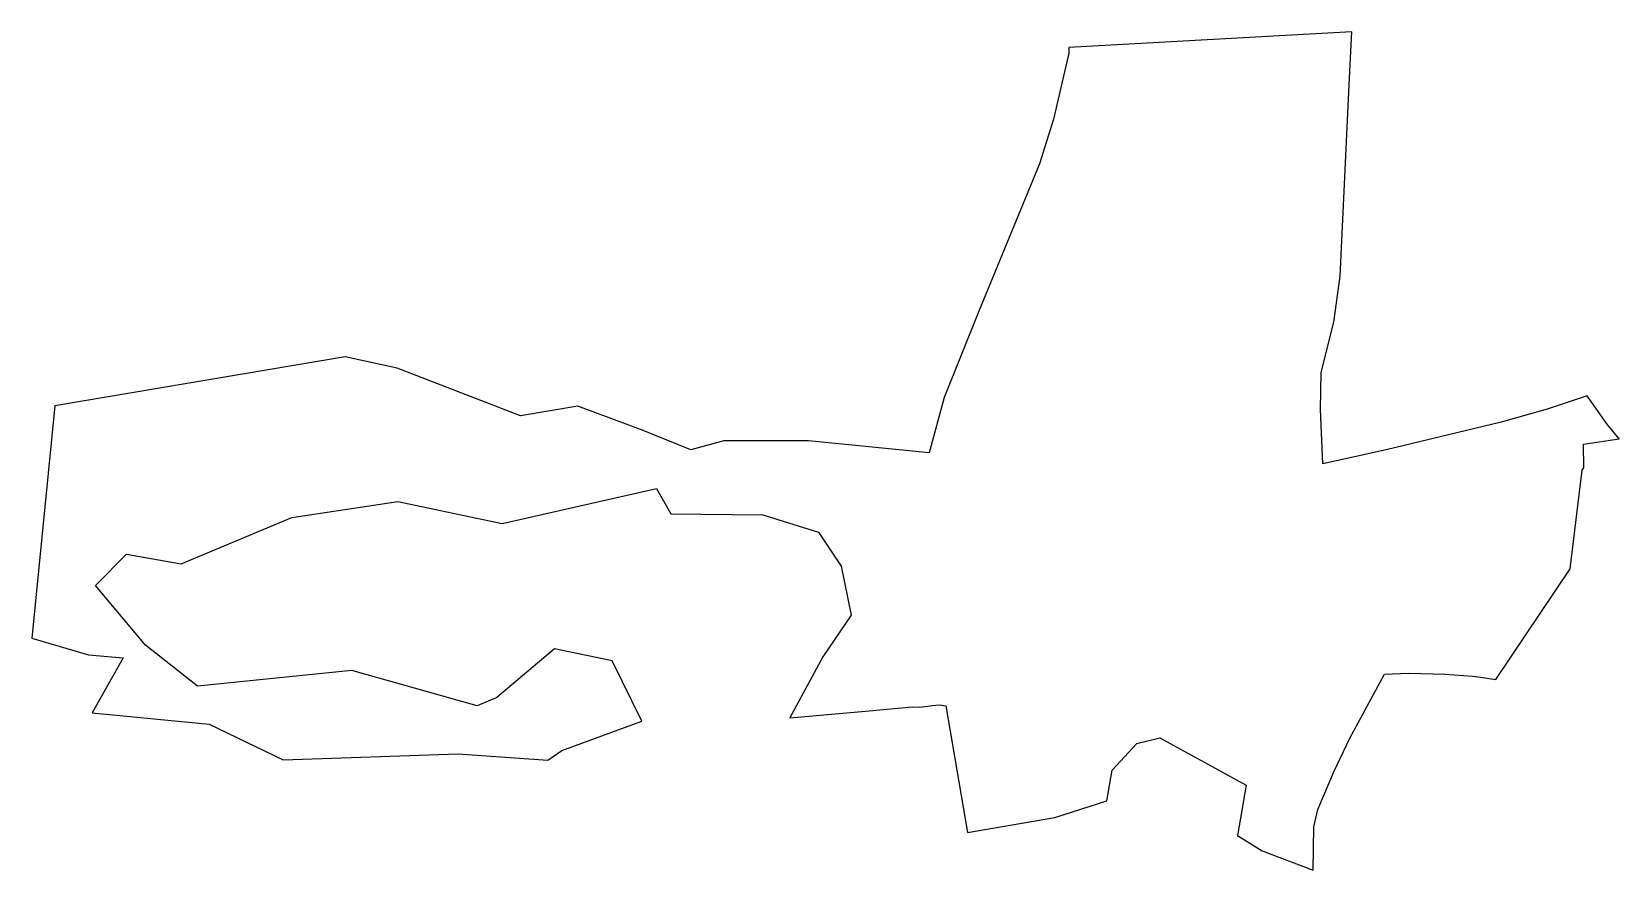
# Model space of a CAD drawing. Header units: metres. Extents: x 615852 to 659911, y 1301217 to 1325118.
# Drawn here: x 619104 to 619830, y 1301217 to 1301600 of the extents above; entities that cross this region are included whole.
import ezdxf

# ---------------------------------------------------------------- set-up
doc = ezdxf.new("R2010")
doc.units = ezdxf.units.M

msp = doc.modelspace()

# ---------------------------------------------------------------- linework, layer by layer
msp.add_lwpolyline([(619815.04639, 1301433.91666), (619796.76124, 1301427.85171), (619775.79607, 1301421.86477), (619723.19264, 1301409.16492), (619694.0974, 1301402.783), (619693.1762, 1301427.70406), (619693.48107, 1301444.56811), (619699.22588, 1301467.62118), (619702.07071, 1301488.63223), (619706.33699, 1301579.29048), (619707.48483, 1301600.39154), (619578.0518, 1301593.19589), (619577.96377, 1301590.2759), (619577.56976, 1301588.6379), (619570.96853, 1301560.40598), (619564.57536, 1301540.02104), (619536.86078, 1301472.58424), (619520.96445, 1301433.10935), (619514.18224, 1301407.94242), (619458.9358, 1301413.28458), (619420.25549, 1301413.28447), (619405.18693, 1301409.24694), (619383.42518, 1301418.10458), (619353.51393, 1301429.25866), (619327.20172, 1301424.72874), (619270.80424, 1301446.6049), (619247.14404, 1301451.82497), (619114.34298, 1301429.29533), (619103.76213, 1301323.10562), (619129.74384, 1301315.51984), (619145.59929, 1301314.11574), (619131.34156, 1301289.01582), (619184.84113, 1301283.80596), (619218.67084, 1301267.56607), (619298.8302, 1301270.31628), (619339.68987, 1301267.3864), (619346.09981, 1301271.83642), (619382.7495, 1301285.13652), (619369.18726, 1301312.82761), (619342.82605, 1301318.25368), (619316.37877, 1301295.93677), (619307.45869, 1301292.2468), (619250.09822, 1301308.39696), (619179.54766, 1301301.25716), (619155.72742, 1301319.96724), (619132.8439, 1301347.23852), (619147.12729, 1301361.52213), (619172.14121, 1301357.11153), (619222.69634, 1301378.29761), (619271.24595, 1301385.67774), (619318.88556, 1301375.57787), (619389.47799, 1301391.59507), (619395.95189, 1301380.01011), (619438.01755, 1301379.56522), (619463.51234, 1301371.67029), (619473.86919, 1301356.07035), (619478.43701, 1301333.66541), (619465.45783, 1301314.63147), (619450.39158, 1301286.73756), (619486.75629, 1301289.87566), (619506.33413, 1301291.67671), (619509.8231, 1301291.52972), (619515.74405, 1301292.33474), (619518.78203, 1301292.62274), (619521.72501, 1301292.15675), (619531.73854, 1301234.21591), (619571.57922, 1301241.10102), (619595.42802, 1301248.80709), (619597.88491, 1301262.71513), (619609.06878, 1301275.00817), (619619.65769, 1301277.5252), (619659.17133, 1301255.88433), (619655.18915, 1301232.87839), (619666.39204, 1301225.90242), (619689.77585, 1301217.02349), (619690.05269, 1301236.91855), (619691.92362, 1301244.74357), (619699.20147, 1301262.02162), (619706.53634, 1301277.43767), (619722.34908, 1301306.66176), (619733.35899, 1301307.20079), (619750.25985, 1301306.71783), (619762.56676, 1301305.74087), (619766.22973, 1301305.36088), (619773.27167, 1301304.2279), (619807.33519, 1301354.84506), (619812.75283, 1301400.01519), (619813.50682, 1301401.00119), (619813.29673, 1301411.86022), (619829.7206, 1301414.19726), (619824.01453, 1301421.16929)], close=True)

doc.saveas('drawing.dxf')
